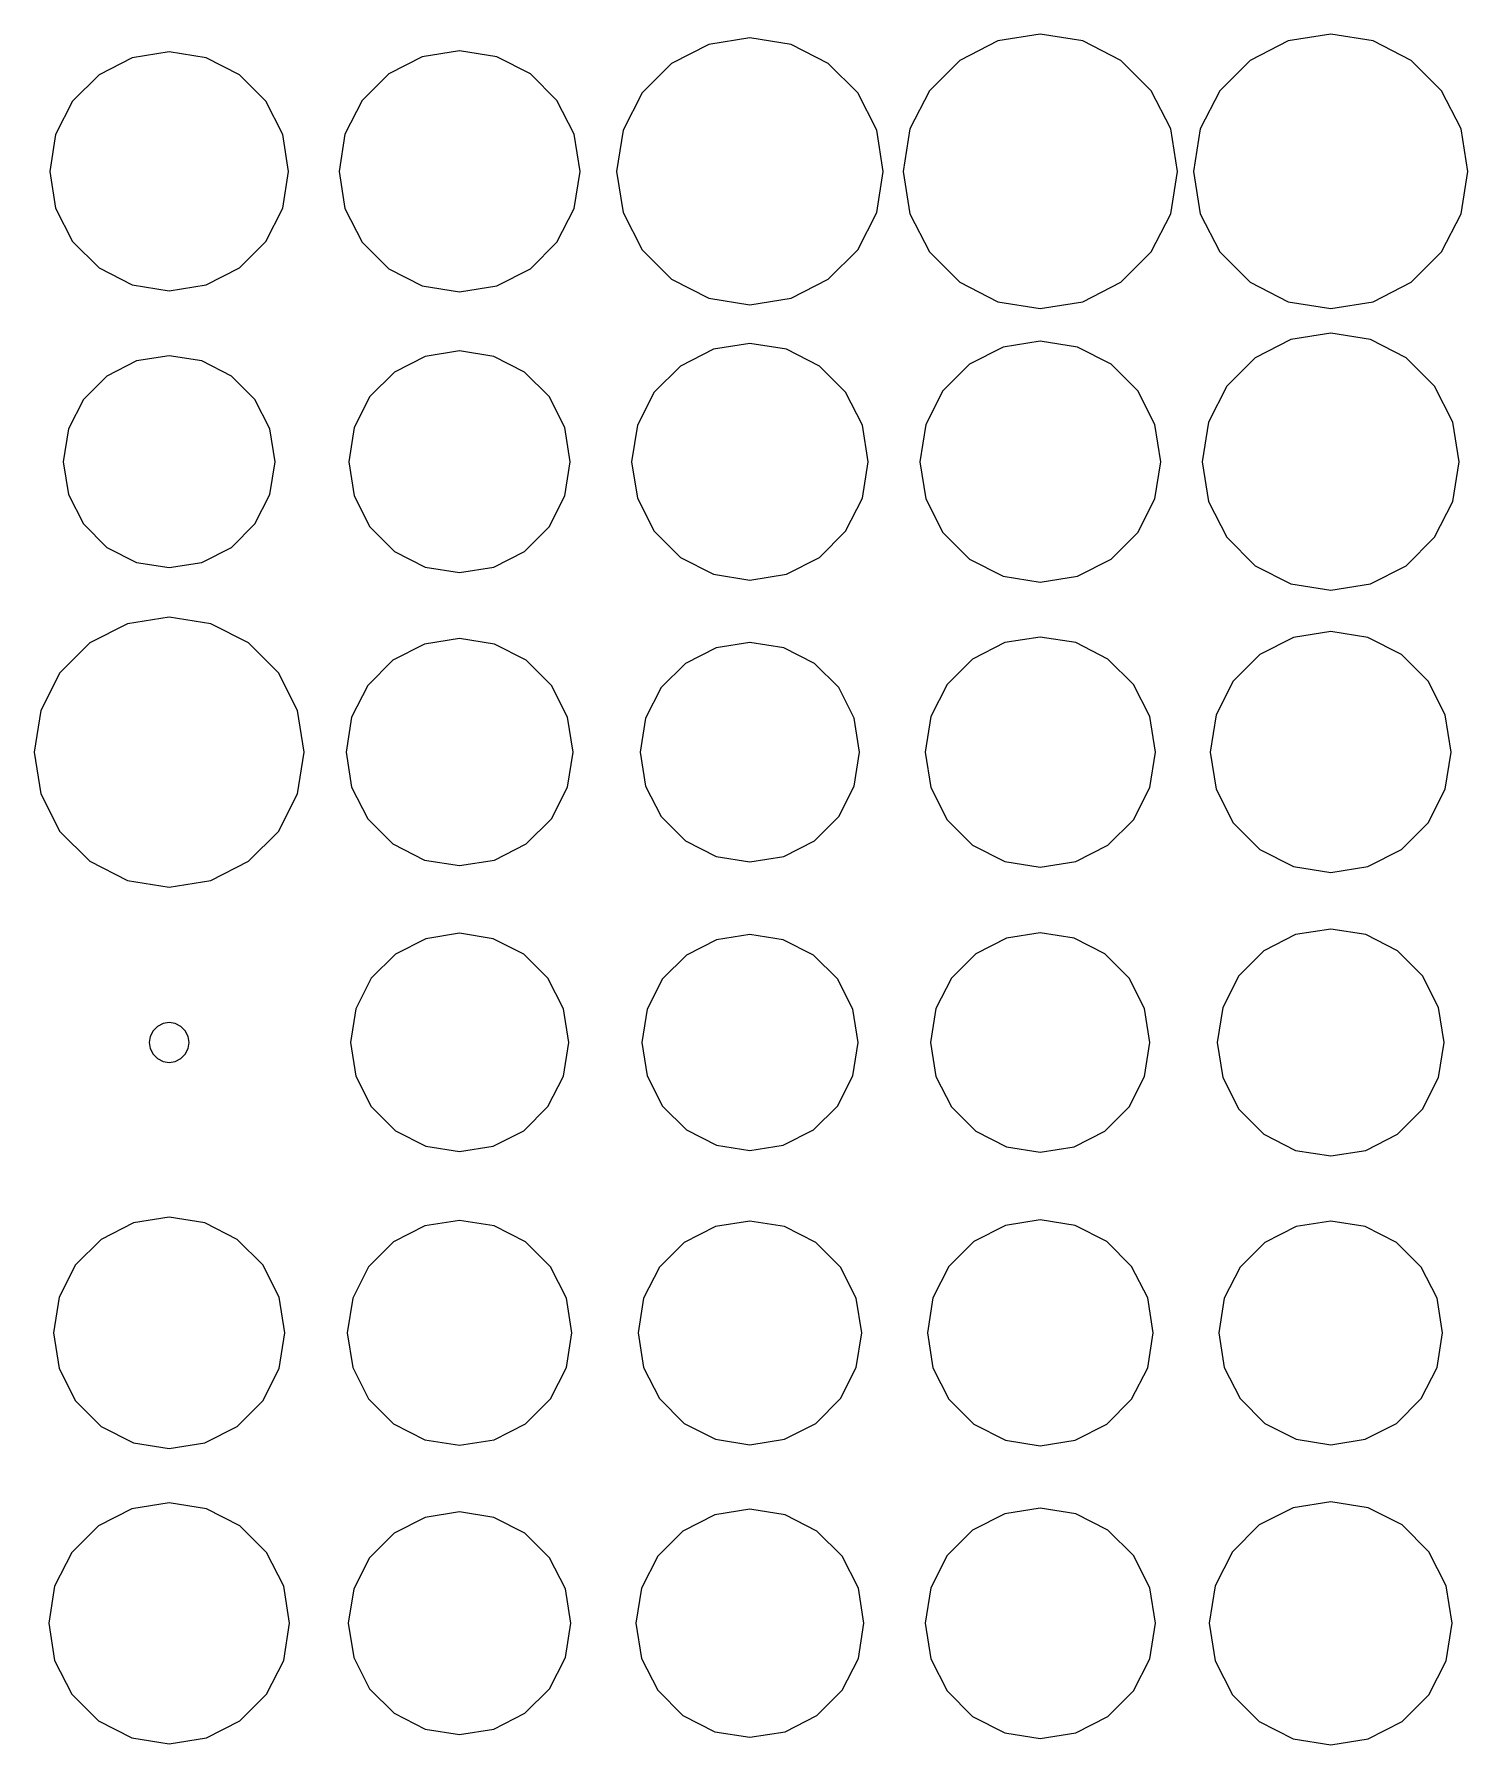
# Model space of a CAD drawing. Header units: metres. Extents: x -319 to 328, y -240 to 246.
# Drawn here: x 76.6 to 165.5, y 13.5 to 119.5 of the extents above; entities that cross this region are included whole.
import ezdxf

# ---------------------------------------------------------------- set-up
doc = ezdxf.new("R2010")
doc.units = ezdxf.units.M

msp = doc.modelspace()

# ---------------------------------------------------------------- linework, layer by layer
for p, q in [((118.445465, 118.86206, -415.6922), (116.14099, 117.68787, -415.6922)), ((121, 119.26666, -415.6922), (118.445465, 118.86206, -415.6922)), ((123.554535, 118.86206, -415.6922), (121, 119.26666, -415.6922)), ((125.85904, 117.68787, -415.6922), (123.554535, 118.86206, -415.6922)), ((136.37335, 119.083984, -415.6922), (134.00381, 117.87665, -415.6922)), ((139, 119.5, -415.6922), (136.37335, 119.083984, -415.6922)), ((141.62665, 119.083984, -415.6922), (139, 119.5, -415.6922)), ((143.99619, 117.87665, -415.6922), (141.62665, 119.083984, -415.6922)), ((154.37335, 119.083984, -415.6922), (152.00381, 117.87665, -415.6922)), ((157, 119.5, -415.6922), (154.37335, 119.083984, -415.6922)), ((159.62665, 119.083984, -415.6922), (157, 119.5, -415.6922)), ((161.99619, 117.87665, -415.6922), (159.62665, 119.083984, -415.6922)), ((82.71329, 118.03781, -415.6922), (80.65039, 116.986725, -415.6922)), ((85, 118.399994, -415.6922), (82.71329, 118.03781, -415.6922)), ((87.28671, 118.03781, -415.6922), (85, 118.399994, -415.6922)), ((89.34961, 116.986725, -415.6922), (87.28671, 118.03781, -415.6922)), ((100.69269, 118.10123, -415.6922), (98.611206, 117.04065, -415.6922)), ((103, 118.466675, -415.6922), (100.69269, 118.10123, -415.6922)), ((105.30731, 118.10123, -415.6922), (103, 118.466675, -415.6922)), ((107.388794, 117.04065, -415.6922), (105.30731, 118.10123, -415.6922)), ((134.00381, 117.87665, -415.6922), (132.12335, 115.996185, -415.6922)), ((145.87665, 115.996185, -415.6922), (143.99619, 117.87665, -415.6922)), ((152.00381, 117.87665, -415.6922), (150.12335, 115.996185, -415.6922)), ((163.87665, 115.996185, -415.6922), (161.99619, 117.87665, -415.6922)), ((80.65039, 116.986725, -415.6922), (79.013275, 115.34961, -415.6922)), ((90.986725, 115.34961, -415.6922), (89.34961, 116.986725, -415.6922)), ((98.611206, 117.04065, -415.6922), (96.95935, 115.388794, -415.6922)), ((109.04065, 115.388794, -415.6922), (107.388794, 117.04065, -415.6922)), ((116.14099, 117.68787, -415.6922), (114.31213, 115.85901, -415.6922)), ((127.68787, 115.85904, -415.6922), (125.85904, 117.68787, -415.6922)), ((114.31213, 115.85901, -415.6922), (113.13794, 113.554535, -415.6922)), ((128.86206, 113.554535, -415.6922), (127.68787, 115.85904, -415.6922)), ((132.12335, 115.996185, -415.6922), (130.91602, 113.62665, -415.6922)), ((147.08398, 113.62665, -415.6922), (145.87665, 115.996185, -415.6922)), ((150.12335, 115.996185, -415.6922), (148.91602, 113.62665, -415.6922)), ((165.08398, 113.62665, -415.6922), (163.87665, 115.996185, -415.6922)), ((79.013275, 115.34961, -415.6922), (77.96219, 113.28671, -415.6922)), ((92.03781, 113.28671, -415.6922), (90.986725, 115.34961, -415.6922)), ((96.95935, 115.388794, -415.6922), (95.89877, 113.30731, -415.6922)), ((110.10123, 113.30731, -415.6922), (109.04065, 115.388794, -415.6922)), ((113.13794, 113.554535, -415.6922), (112.73334, 111, -415.6922)), ((129.26666, 111, -415.6922), (128.86206, 113.554535, -415.6922)), ((130.91602, 113.62665, -415.6922), (130.5, 111, -415.6922)), ((147.5, 111, -415.6922), (147.08398, 113.62665, -415.6922)), ((148.91602, 113.62665, -415.6922), (148.5, 111, -415.6922)), ((165.5, 111, -415.6922), (165.08398, 113.62665, -415.6922)), ((77.96219, 113.28671, -415.6922), (77.600006, 111, -415.6922)), ((92.399994, 111, -415.6922), (92.03781, 113.28671, -415.6922)), ((95.89877, 113.30731, -415.6922), (95.533325, 111, -415.6922)), ((110.466675, 111, -415.6922), (110.10123, 113.30731, -415.6922)), ((77.600006, 111, -415.6922), (77.96219, 108.71329, -415.6922)), ((92.03781, 108.71329, -415.6922), (92.399994, 111, -415.6922)), ((95.533325, 111, -415.6922), (95.89877, 108.69269, -415.6922)), ((110.10123, 108.69269, -415.6922), (110.466675, 111, -415.6922)), ((112.73334, 111, -415.6922), (113.13794, 108.445465, -415.6922)), ((128.86206, 108.445465, -415.6922), (129.26666, 111, -415.6922)), ((130.5, 111, -415.6922), (130.91602, 108.37335, -415.6922)), ((147.08398, 108.37335, -415.6922), (147.5, 111, -415.6922)), ((148.5, 111, -415.6922), (148.91602, 108.37335, -415.6922)), ((165.08398, 108.37335, -415.6922), (165.5, 111, -415.6922)), ((77.96219, 108.71329, -415.6922), (79.013275, 106.65039, -415.6922)), ((90.986725, 106.65039, -415.6922), (92.03781, 108.71329, -415.6922)), ((95.89877, 108.69269, -415.6922), (96.95935, 106.611206, -415.6922)), ((109.04065, 106.611206, -415.6922), (110.10123, 108.69269, -415.6922)), ((113.13794, 108.445465, -415.6922), (114.31213, 106.14099, -415.6922)), ((127.68787, 106.14096, -415.6922), (128.86206, 108.445465, -415.6922)), ((130.91602, 108.37335, -415.6922), (132.12335, 106.003815, -415.6922)), ((145.87665, 106.003815, -415.6922), (147.08398, 108.37335, -415.6922)), ((148.91602, 108.37335, -415.6922), (150.12335, 106.003815, -415.6922)), ((163.87665, 106.003815, -415.6922), (165.08398, 108.37335, -415.6922)), ((79.013275, 106.65039, -415.6922), (80.65039, 105.013275, -415.6922)), ((89.34961, 105.013275, -415.6922), (90.986725, 106.65039, -415.6922)), ((96.95935, 106.611206, -415.6922), (98.611206, 104.95935, -415.6922)), ((107.388794, 104.95935, -415.6922), (109.04065, 106.611206, -415.6922)), ((114.31213, 106.14099, -415.6922), (116.14096, 104.31213, -415.6922)), ((125.85901, 104.31213, -415.6922), (127.68787, 106.14096, -415.6922)), ((80.65039, 105.013275, -415.6922), (82.71329, 103.96219, -415.6922)), ((87.28671, 103.96219, -415.6922), (89.34961, 105.013275, -415.6922)), ((132.12335, 106.003815, -415.6922), (134.00381, 104.12335, -415.6922)), ((143.99619, 104.12335, -415.6922), (145.87665, 106.003815, -415.6922)), ((150.12335, 106.003815, -415.6922), (152.00381, 104.12335, -415.6922)), ((161.99619, 104.12335, -415.6922), (163.87665, 106.003815, -415.6922)), ((82.71329, 103.96219, -415.6922), (85, 103.600006, -415.6922)), ((85, 103.600006, -415.6922), (87.28671, 103.96219, -415.6922)), ((98.611206, 104.95935, -415.6922), (100.69266, 103.89877, -415.6922)), ((105.30734, 103.89877, -415.6922), (107.388794, 104.95935, -415.6922)), ((116.14096, 104.31213, -415.6922), (118.445465, 103.13794, -415.6922)), ((123.554535, 103.13794, -415.6922), (125.85901, 104.31213, -415.6922)), ((134.00381, 104.12335, -415.6922), (136.37335, 102.916016, -415.6922)), ((141.62665, 102.916016, -415.6922), (143.99619, 104.12335, -415.6922)), ((152.00381, 104.12335, -415.6922), (154.37335, 102.916016, -415.6922)), ((159.62665, 102.916016, -415.6922), (161.99619, 104.12335, -415.6922)), ((100.69266, 103.89877, -415.6922), (103, 103.533325, -415.6922)), ((103, 103.533325, -415.6922), (105.30734, 103.89877, -415.6922)), ((118.445465, 103.13794, -415.6922), (121, 102.73334, -415.6922)), ((121, 102.73334, -415.6922), (123.554535, 103.13794, -415.6922)), ((136.37335, 102.916016, -415.6922), (139, 102.5, -415.6922)), ((139, 102.5, -415.6922), (141.62665, 102.916016, -415.6922)), ((154.37335, 102.916016, -415.6922), (157, 102.5, -415.6922)), ((157, 102.5, -415.6922), (159.62665, 102.916016, -415.6922)), ((157, 100.966675, -415.6922), (154.53818, 100.57675, -415.6922)), ((159.46182, 100.57675, -415.6922), (157, 100.966675, -415.6922)), ((103, 99.86667, -415.6922), (100.87808, 99.53058, -415.6922)), ((105.12192, 99.53058, -415.6922), (103, 99.86667, -415.6922)), ((118.73389, 99.97443, -415.6922), (116.689575, 98.9328, -415.6922)), ((121, 100.33334, -415.6922), (118.73389, 99.97443, -415.6922)), ((123.26611, 99.97443, -415.6922), (121, 100.33334, -415.6922)), ((125.310425, 98.9328, -415.6922), (123.26611, 99.97443, -415.6922)), ((136.69269, 100.10123, -415.6922), (134.6112, 99.04065, -415.6922)), ((139, 100.466675, -415.6922), (136.69269, 100.10123, -415.6922)), ((141.30731, 100.10123, -415.6922), (139, 100.466675, -415.6922)), ((143.3888, 99.04065, -415.6922), (141.30731, 100.10123, -415.6922)), ((154.53818, 100.57675, -415.6922), (152.31732, 99.44516, -415.6922)), ((161.68268, 99.44516, -415.6922), (159.46182, 100.57675, -415.6922)), ((82.970795, 99.24527, -415.6922), (81.1402, 98.31253, -415.6922)), ((85, 99.56668, -415.6922), (82.970795, 99.24527, -415.6922)), ((87.029205, 99.24527, -415.6922), (85, 99.56668, -415.6922)), ((88.8598, 98.31253, -415.6922), (87.029205, 99.24527, -415.6922)), ((100.87808, 99.53058, -415.6922), (98.96387, 98.55524, -415.6922)), ((107.03613, 98.55524, -415.6922), (105.12192, 99.53058, -415.6922)), ((116.689575, 98.9328, -415.6922), (115.0672, 97.310425, -415.6922)), ((126.9328, 97.310425, -415.6922), (125.310425, 98.9328, -415.6922)), ((134.6112, 99.04065, -415.6922), (132.95935, 97.388794, -415.6922)), ((145.04065, 97.388794, -415.6922), (143.3888, 99.04065, -415.6922)), ((152.31732, 99.44516, -415.6922), (150.55484, 97.68268, -415.6922)), ((163.44516, 97.68268, -415.6922), (161.68268, 99.44516, -415.6922)), ((81.1402, 98.31253, -415.6922), (79.68747, 96.8598, -415.6922)), ((90.31253, 96.8598, -415.6922), (88.8598, 98.31253, -415.6922)), ((98.96387, 98.55524, -415.6922), (97.44476, 97.03613, -415.6922)), ((108.55524, 97.03613, -415.6922), (107.03613, 98.55524, -415.6922)), ((150.55484, 97.68268, -415.6922), (149.42325, 95.46182, -415.6922)), ((164.57675, 95.46182, -415.6922), (163.44516, 97.68268, -415.6922)), ((79.68747, 96.8598, -415.6922), (78.75473, 95.029205, -415.6922)), ((91.24527, 95.029205, -415.6922), (90.31253, 96.8598, -415.6922)), ((97.44476, 97.03613, -415.6922), (96.46942, 95.12192, -415.6922)), ((109.53058, 95.12192, -415.6922), (108.55524, 97.03613, -415.6922)), ((115.0672, 97.310425, -415.6922), (114.02557, 95.26611, -415.6922)), ((127.97443, 95.26611, -415.6922), (126.9328, 97.310425, -415.6922)), ((132.95935, 97.388794, -415.6922), (131.89877, 95.30731, -415.6922)), ((146.10123, 95.30731, -415.6922), (145.04065, 97.388794, -415.6922)), ((149.42325, 95.46182, -415.6922), (149.03333, 93, -415.6922)), ((164.96667, 93, -415.6922), (164.57675, 95.46182, -415.6922)), ((78.75473, 95.029205, -415.6922), (78.43332, 93, -415.6922)), ((91.56668, 93, -415.6922), (91.24527, 95.029205, -415.6922)), ((96.46942, 95.12192, -415.6922), (96.13333, 93, -415.6922)), ((109.86667, 93, -415.6922), (109.53058, 95.12192, -415.6922)), ((114.02557, 95.26611, -415.6922), (113.66666, 93, -415.6922)), ((128.33334, 93, -415.6922), (127.97443, 95.26611, -415.6922)), ((131.89877, 95.30731, -415.6922), (131.53333, 93, -415.6922)), ((146.46667, 93, -415.6922), (146.10123, 95.30731, -415.6922)), ((78.43332, 93, -415.6922), (78.75473, 90.970795, -415.6922)), ((91.24527, 90.970795, -415.6922), (91.56668, 93, -415.6922)), ((96.13333, 93, -415.6922), (96.46942, 90.87808, -415.6922)), ((109.53058, 90.87808, -415.6922), (109.86667, 93, -415.6922)), ((113.66666, 93, -415.6922), (114.02557, 90.73389, -415.6922)), ((127.97443, 90.73389, -415.6922), (128.33334, 93, -415.6922)), ((131.53333, 93, -415.6922), (131.89877, 90.69269, -415.6922)), ((146.10123, 90.69269, -415.6922), (146.46667, 93, -415.6922)), ((149.03333, 93, -415.6922), (149.42325, 90.53818, -415.6922)), ((164.57675, 90.53818, -415.6922), (164.96667, 93, -415.6922)), ((78.75473, 90.970795, -415.6922), (79.68747, 89.1402, -415.6922)), ((90.31253, 89.1402, -415.6922), (91.24527, 90.970795, -415.6922)), ((96.46942, 90.87808, -415.6922), (97.44476, 88.96387, -415.6922)), ((108.55524, 88.96387, -415.6922), (109.53058, 90.87808, -415.6922)), ((114.02557, 90.73389, -415.6922), (115.0672, 88.689575, -415.6922)), ((126.9328, 88.689575, -415.6922), (127.97443, 90.73389, -415.6922)), ((131.89877, 90.69269, -415.6922), (132.95935, 88.611206, -415.6922)), ((145.04065, 88.611206, -415.6922), (146.10123, 90.69269, -415.6922)), ((149.42325, 90.53818, -415.6922), (150.55484, 88.31732, -415.6922)), ((163.44516, 88.31732, -415.6922), (164.57675, 90.53818, -415.6922)), ((79.68747, 89.1402, -415.6922), (81.1402, 87.68747, -415.6922)), ((88.8598, 87.68744, -415.6922), (90.31253, 89.1402, -415.6922)), ((97.44476, 88.96387, -415.6922), (98.96387, 87.44476, -415.6922)), ((107.03613, 87.44476, -415.6922), (108.55524, 88.96387, -415.6922)), ((115.0672, 88.689575, -415.6922), (116.689575, 87.0672, -415.6922)), ((125.310425, 87.0672, -415.6922), (126.9328, 88.689575, -415.6922)), ((132.95935, 88.611206, -415.6922), (134.6112, 86.95935, -415.6922)), ((143.3888, 86.95935, -415.6922), (145.04065, 88.611206, -415.6922)), ((150.55484, 88.31732, -415.6922), (152.31732, 86.55484, -415.6922)), ((161.68268, 86.55484, -415.6922), (163.44516, 88.31732, -415.6922)), ((81.1402, 87.68747, -415.6922), (82.970795, 86.75473, -415.6922)), ((87.029205, 86.75473, -415.6922), (88.8598, 87.68744, -415.6922)), ((98.96387, 87.44476, -415.6922), (100.87808, 86.46942, -415.6922)), ((105.12192, 86.46942, -415.6922), (107.03613, 87.44476, -415.6922)), ((116.689575, 87.0672, -415.6922), (118.73389, 86.02557, -415.6922)), ((123.26611, 86.02557, -415.6922), (125.310425, 87.0672, -415.6922)), ((134.6112, 86.95935, -415.6922), (136.69266, 85.89877, -415.6922)), ((141.30734, 85.89877, -415.6922), (143.3888, 86.95935, -415.6922)), ((82.970795, 86.75473, -415.6922), (85, 86.43332, -415.6922)), ((85, 86.43332, -415.6922), (87.029205, 86.75473, -415.6922)), ((100.87808, 86.46942, -415.6922), (103, 86.13333, -415.6922)), ((103, 86.13333, -415.6922), (105.12192, 86.46942, -415.6922)), ((118.73389, 86.02557, -415.6922), (121, 85.66666, -415.6922)), ((121, 85.66666, -415.6922), (123.26611, 86.02557, -415.6922)), ((136.69266, 85.89877, -415.6922), (139, 85.533325, -415.6922)), ((139, 85.533325, -415.6922), (141.30734, 85.89877, -415.6922)), ((152.31732, 86.55484, -415.6922), (154.53818, 85.42325, -415.6922)), ((159.46182, 85.42325, -415.6922), (161.68268, 86.55484, -415.6922)), ((154.53818, 85.42325, -415.6922), (157, 85.033325, -415.6922)), ((157, 85.033325, -415.6922), (159.46182, 85.42325, -415.6922)), ((82.41455, 82.957184, -415.6922), (80.082184, 81.76877, -415.6922)), ((85, 83.36667, -415.6922), (82.41455, 82.957184, -415.6922)), ((87.58545, 82.957184, -415.6922), (85, 83.36667, -415.6922)), ((89.917816, 81.76877, -415.6922), (87.58545, 82.957184, -415.6922)), ((80.082184, 81.76877, -415.6922), (78.23123, 79.917816, -415.6922)), ((91.76877, 79.917816, -415.6922), (89.917816, 81.76877, -415.6922)), ((100.82657, 81.68909, -415.6922), (98.865906, 80.690094, -415.6922)), ((103, 82.033325, -415.6922), (100.82657, 81.68909, -415.6922)), ((105.17343, 81.68909, -415.6922), (103, 82.033325, -415.6922)), ((107.134094, 80.690094, -415.6922), (105.17343, 81.68909, -415.6922)), ((121, 81.79999, -415.6922), (118.89868, 81.46719, -415.6922)), ((123.10132, 81.46719, -415.6922), (121, 81.79999, -415.6922)), ((136.79568, 81.78421, -415.6922), (134.80713, 80.770996, -415.6922)), ((139, 82.13333, -415.6922), (136.79568, 81.78421, -415.6922)), ((141.20432, 81.78421, -415.6922), (139, 82.13333, -415.6922)), ((143.19287, 80.770996, -415.6922), (141.20432, 81.78421, -415.6922)), ((154.69269, 82.10123, -415.6922), (152.6112, 81.04065, -415.6922)), ((157, 82.466675, -415.6922), (154.69269, 82.10123, -415.6922)), ((159.30731, 82.10123, -415.6922), (157, 82.466675, -415.6922)), ((161.3888, 81.04065, -415.6922), (159.30731, 82.10123, -415.6922)), ((98.865906, 80.690094, -415.6922), (97.309906, 79.134094, -415.6922)), ((108.690094, 79.134094, -415.6922), (107.134094, 80.690094, -415.6922)), ((118.89868, 81.46719, -415.6922), (117.00305, 80.50131, -415.6922)), ((124.99695, 80.50131, -415.6922), (123.10132, 81.46719, -415.6922)), ((134.80713, 80.770996, -415.6922), (133.229, 79.19287, -415.6922)), ((144.771, 79.19287, -415.6922), (143.19287, 80.770996, -415.6922)), ((152.6112, 81.04065, -415.6922), (150.95935, 79.388794, -415.6922)), ((163.04065, 79.388794, -415.6922), (161.3888, 81.04065, -415.6922)), ((78.23123, 79.917816, -415.6922), (77.042816, 77.58545, -415.6922)), ((92.957184, 77.58545, -415.6922), (91.76877, 79.917816, -415.6922)), ((117.00305, 80.50131, -415.6922), (115.49869, 78.99695, -415.6922)), ((126.50131, 78.99695, -415.6922), (124.99695, 80.50131, -415.6922)), ((97.309906, 79.134094, -415.6922), (96.31091, 77.17343, -415.6922)), ((109.68909, 77.17343, -415.6922), (108.690094, 79.134094, -415.6922)), ((115.49869, 78.99695, -415.6922), (114.53281, 77.10132, -415.6922)), ((127.46719, 77.10132, -415.6922), (126.50131, 78.99695, -415.6922)), ((133.229, 79.19287, -415.6922), (132.21579, 77.204315, -415.6922)), ((145.78421, 77.204315, -415.6922), (144.771, 79.19287, -415.6922)), ((150.95935, 79.388794, -415.6922), (149.89877, 77.30731, -415.6922)), ((164.10123, 77.30731, -415.6922), (163.04065, 79.388794, -415.6922)), ((77.042816, 77.58545, -415.6922), (76.63333, 75, -415.6922)), ((93.36667, 75, -415.6922), (92.957184, 77.58545, -415.6922)), ((96.31091, 77.17343, -415.6922), (95.966675, 75, -415.6922)), ((110.033325, 75, -415.6922), (109.68909, 77.17343, -415.6922)), ((114.53281, 77.10132, -415.6922), (114.20001, 75, -415.6922)), ((127.79999, 75, -415.6922), (127.46719, 77.10132, -415.6922)), ((132.21579, 77.204315, -415.6922), (131.86667, 75, -415.6922)), ((146.13333, 75, -415.6922), (145.78421, 77.204315, -415.6922)), ((149.89877, 77.30731, -415.6922), (149.53333, 75, -415.6922)), ((164.46667, 75, -415.6922), (164.10123, 77.30731, -415.6922)), ((76.63333, 75, -415.6922), (77.042816, 72.41455, -415.6922)), ((92.957184, 72.41455, -415.6922), (93.36667, 75, -415.6922)), ((95.966675, 75, -415.6922), (96.31091, 72.82657, -415.6922)), ((109.68909, 72.82657, -415.6922), (110.033325, 75, -415.6922)), ((114.20001, 75, -415.6922), (114.53281, 72.89868, -415.6922)), ((127.46719, 72.89868, -415.6922), (127.79999, 75, -415.6922)), ((131.86667, 75, -415.6922), (132.21579, 72.795685, -415.6922)), ((145.78421, 72.795685, -415.6922), (146.13333, 75, -415.6922)), ((149.53333, 75, -415.6922), (149.89877, 72.69269, -415.6922)), ((164.10123, 72.69269, -415.6922), (164.46667, 75, -415.6922)), ((77.042816, 72.41455, -415.6922), (78.23123, 70.082184, -415.6922)), ((91.76877, 70.082184, -415.6922), (92.957184, 72.41455, -415.6922)), ((96.31091, 72.82657, -415.6922), (97.309906, 70.865906, -415.6922)), ((108.690094, 70.865906, -415.6922), (109.68909, 72.82657, -415.6922)), ((114.53281, 72.89868, -415.6922), (115.49869, 71.00305, -415.6922)), ((126.50131, 71.00305, -415.6922), (127.46719, 72.89868, -415.6922)), ((132.21579, 72.795685, -415.6922), (133.229, 70.80713, -415.6922)), ((144.771, 70.80713, -415.6922), (145.78421, 72.795685, -415.6922)), ((149.89877, 72.69269, -415.6922), (150.95935, 70.611206, -415.6922)), ((163.04065, 70.611206, -415.6922), (164.10123, 72.69269, -415.6922)), ((78.23123, 70.082184, -415.6922), (80.082184, 68.23123, -415.6922)), ((89.917816, 68.23123, -415.6922), (91.76877, 70.082184, -415.6922)), ((97.309906, 70.865906, -415.6922), (98.865906, 69.309906, -415.6922)), ((107.134094, 69.309906, -415.6922), (108.690094, 70.865906, -415.6922)), ((115.49869, 71.00305, -415.6922), (117.00305, 69.49869, -415.6922)), ((124.99695, 69.49869, -415.6922), (126.50131, 71.00305, -415.6922)), ((133.229, 70.80713, -415.6922), (134.80713, 69.229004, -415.6922)), ((143.19287, 69.229004, -415.6922), (144.771, 70.80713, -415.6922)), ((150.95935, 70.611206, -415.6922), (152.6112, 68.95935, -415.6922)), ((161.3888, 68.95935, -415.6922), (163.04065, 70.611206, -415.6922)), ((98.865906, 69.309906, -415.6922), (100.82657, 68.31091, -415.6922)), ((105.17343, 68.31091, -415.6922), (107.134094, 69.309906, -415.6922)), ((117.00305, 69.49869, -415.6922), (118.89868, 68.53281, -415.6922)), ((123.10132, 68.53281, -415.6922), (124.99695, 69.49869, -415.6922)), ((134.80713, 69.229004, -415.6922), (136.79568, 68.21579, -415.6922)), ((141.20432, 68.21579, -415.6922), (143.19287, 69.229004, -415.6922)), ((152.6112, 68.95935, -415.6922), (154.69266, 67.89877, -415.6922)), ((159.30734, 67.89877, -415.6922), (161.3888, 68.95935, -415.6922)), ((80.082184, 68.23123, -415.6922), (82.41455, 67.042816, -415.6922)), ((87.58545, 67.042816, -415.6922), (89.917816, 68.23123, -415.6922)), ((100.82657, 68.31091, -415.6922), (103, 67.966675, -415.6922)), ((103, 67.966675, -415.6922), (105.17343, 68.31091, -415.6922)), ((118.89868, 68.53281, -415.6922), (121, 68.20001, -415.6922)), ((121, 68.20001, -415.6922), (123.10132, 68.53281, -415.6922)), ((136.79568, 68.21579, -415.6922), (139, 67.86667, -415.6922)), ((139, 67.86667, -415.6922), (141.20432, 68.21579, -415.6922)), ((154.69266, 67.89877, -415.6922), (157, 67.533325, -415.6922)), ((157, 67.533325, -415.6922), (159.30734, 67.89877, -415.6922)), ((82.41455, 67.042816, -415.6922), (85, 66.63333, -415.6922)), ((85, 66.63333, -415.6922), (87.58545, 67.042816, -415.6922)), ((103, 63.766663, -415.6922), (100.909, 63.435486, -415.6922)), ((105.091, 63.435486, -415.6922), (103, 63.766663, -415.6922)), ((121, 63.700012, -415.6922), (118.929596, 63.37207, -415.6922)), ((123.070404, 63.37207, -415.6922), (121, 63.700012, -415.6922)), ((139, 63.799988, -415.6922), (136.89868, 63.467194, -415.6922)), ((141.10132, 63.467194, -415.6922), (139, 63.799988, -415.6922)), ((154.82657, 63.689087, -415.6922), (152.8659, 62.690094, -415.6922)), ((157, 64.033325, -415.6922), (154.82657, 63.689087, -415.6922)), ((159.17343, 63.689087, -415.6922), (157, 64.033325, -415.6922)), ((161.1341, 62.690094, -415.6922), (159.17343, 63.689087, -415.6922)), ((100.909, 63.435486, -415.6922), (99.022644, 62.474335, -415.6922)), ((106.977356, 62.474335, -415.6922), (105.091, 63.435486, -415.6922)), ((118.929596, 63.37207, -415.6922), (117.06183, 62.42041, -415.6922)), ((124.93817, 62.42041, -415.6922), (123.070404, 63.37207, -415.6922)), ((136.89868, 63.467194, -415.6922), (135.00305, 62.501312, -415.6922)), ((142.99695, 62.501312, -415.6922), (141.10132, 63.467194, -415.6922)), ((152.8659, 62.690094, -415.6922), (151.3099, 61.134094, -415.6922)), ((162.6901, 61.134094, -415.6922), (161.1341, 62.690094, -415.6922)), ((99.022644, 62.474335, -415.6922), (97.525665, 60.977356, -415.6922)), ((108.474335, 60.977356, -415.6922), (106.977356, 62.474335, -415.6922)), ((117.06183, 62.42041, -415.6922), (115.57959, 60.93817, -415.6922)), ((126.42041, 60.93817, -415.6922), (124.93817, 62.42041, -415.6922)), ((135.00305, 62.501312, -415.6922), (133.49869, 60.99695, -415.6922)), ((144.50131, 60.99695, -415.6922), (142.99695, 62.501312, -415.6922)), ((97.525665, 60.977356, -415.6922), (96.564514, 59.091003, -415.6922)), ((109.435486, 59.091003, -415.6922), (108.474335, 60.977356, -415.6922)), ((115.57959, 60.93817, -415.6922), (114.62793, 59.070404, -415.6922)), ((127.37207, 59.070404, -415.6922), (126.42041, 60.93817, -415.6922)), ((133.49869, 60.99695, -415.6922), (132.5328, 59.10132, -415.6922)), ((145.4672, 59.10132, -415.6922), (144.50131, 60.99695, -415.6922)), ((151.3099, 61.134094, -415.6922), (150.31091, 59.17343, -415.6922)), ((163.68909, 59.17343, -415.6922), (162.6901, 61.134094, -415.6922)), ((96.564514, 59.091003, -415.6922), (96.23334, 57, -415.6922)), ((109.76666, 57, -415.6922), (109.435486, 59.091003, -415.6922)), ((114.62793, 59.070404, -415.6922), (114.29999, 57, -415.6922)), ((127.70001, 57, -415.6922), (127.37207, 59.070404, -415.6922)), ((132.5328, 59.10132, -415.6922), (132.20001, 57, -415.6922)), ((145.79999, 57, -415.6922), (145.4672, 59.10132, -415.6922)), ((150.31091, 59.17343, -415.6922), (149.96667, 57, -415.6922)), ((164.03333, 57, -415.6922), (163.68909, 59.17343, -415.6922)), ((83.82703, 57.381134, -415.6922), (83.76666, 57, -415.6922)), ((84.0022, 57.724945, -415.6922), (83.82703, 57.381134, -415.6922)), ((84.275055, 57.997803, -415.6922), (84.0022, 57.724945, -415.6922)), ((84.618866, 58.172974, -415.6922), (84.275055, 57.997803, -415.6922)), ((85, 58.233337, -415.6922), (84.618866, 58.172974, -415.6922)), ((85.381134, 58.172974, -415.6922), (85, 58.233337, -415.6922)), ((85.724945, 57.997803, -415.6922), (85.381134, 58.172974, -415.6922)), ((85.9978, 57.724945, -415.6922), (85.724945, 57.997803, -415.6922)), ((86.17297, 57.381134, -415.6922), (85.9978, 57.724945, -415.6922)), ((86.23334, 57, -415.6922), (86.17297, 57.381134, -415.6922)), ((83.76666, 57, -415.6922), (83.82703, 56.618866, -415.6922)), ((83.82703, 56.618866, -415.6922), (84.0022, 56.275055, -415.6922)), ((84.0022, 56.275055, -415.6922), (84.275055, 56.002228, -415.6922)), ((85.724945, 56.002197, -415.6922), (85.99777, 56.275055, -415.6922)), ((85.99777, 56.275055, -415.6922), (86.17297, 56.618866, -415.6922)), ((86.17297, 56.618866, -415.6922), (86.23334, 57, -415.6922)), ((96.23334, 57, -415.6922), (96.564514, 54.908997, -415.6922)), ((109.435486, 54.908997, -415.6922), (109.76666, 57, -415.6922)), ((114.29999, 57, -415.6922), (114.62793, 54.929596, -415.6922)), ((127.37207, 54.929596, -415.6922), (127.70001, 57, -415.6922)), ((132.20001, 57, -415.6922), (132.5328, 54.89868, -415.6922)), ((145.4672, 54.89868, -415.6922), (145.79999, 57, -415.6922)), ((149.96667, 57, -415.6922), (150.31091, 54.82657, -415.6922)), ((163.68909, 54.82657, -415.6922), (164.03333, 57, -415.6922)), ((84.275055, 56.002228, -415.6922), (84.618866, 55.827026, -415.6922)), ((84.618866, 55.827026, -415.6922), (85, 55.766663, -415.6922)), ((85, 55.766663, -415.6922), (85.381134, 55.827026, -415.6922)), ((85.381134, 55.827026, -415.6922), (85.724945, 56.002197, -415.6922)), ((96.564514, 54.908997, -415.6922), (97.525665, 53.022644, -415.6922)), ((108.474335, 53.022644, -415.6922), (109.435486, 54.908997, -415.6922)), ((114.62793, 54.929596, -415.6922), (115.57959, 53.06183, -415.6922)), ((126.42041, 53.06183, -415.6922), (127.37207, 54.929596, -415.6922)), ((132.5328, 54.89868, -415.6922), (133.49869, 53.00305, -415.6922)), ((144.50131, 53.00305, -415.6922), (145.4672, 54.89868, -415.6922)), ((150.31091, 54.82657, -415.6922), (151.3099, 52.865906, -415.6922)), ((162.6901, 52.865906, -415.6922), (163.68909, 54.82657, -415.6922)), ((97.525665, 53.022644, -415.6922), (99.022644, 51.525665, -415.6922)), ((106.977356, 51.525665, -415.6922), (108.474335, 53.022644, -415.6922)), ((115.57959, 53.06183, -415.6922), (117.06183, 51.57959, -415.6922)), ((124.93817, 51.57959, -415.6922), (126.42041, 53.06183, -415.6922)), ((133.49869, 53.00305, -415.6922), (135.00305, 51.498688, -415.6922)), ((142.99695, 51.498688, -415.6922), (144.50131, 53.00305, -415.6922)), ((151.3099, 52.865906, -415.6922), (152.8659, 51.309906, -415.6922)), ((161.1341, 51.309906, -415.6922), (162.6901, 52.865906, -415.6922)), ((99.022644, 51.525665, -415.6922), (100.909, 50.564514, -415.6922)), ((105.091, 50.564514, -415.6922), (106.977356, 51.525665, -415.6922)), ((117.06183, 51.57959, -415.6922), (118.929596, 50.62793, -415.6922)), ((123.070404, 50.62793, -415.6922), (124.93817, 51.57959, -415.6922)), ((135.00305, 51.498688, -415.6922), (136.89868, 50.532806, -415.6922)), ((141.10132, 50.532806, -415.6922), (142.99695, 51.498688, -415.6922)), ((152.8659, 51.309906, -415.6922), (154.82657, 50.310913, -415.6922)), ((159.17343, 50.310913, -415.6922), (161.1341, 51.309906, -415.6922)), ((100.909, 50.564514, -415.6922), (103, 50.233337, -415.6922)), ((103, 50.233337, -415.6922), (105.091, 50.564514, -415.6922)), ((118.929596, 50.62793, -415.6922), (121, 50.299988, -415.6922)), ((121, 50.299988, -415.6922), (123.070404, 50.62793, -415.6922)), ((136.89868, 50.532806, -415.6922), (139, 50.200012, -415.6922)), ((139, 50.200012, -415.6922), (141.10132, 50.532806, -415.6922)), ((154.82657, 50.310913, -415.6922), (157, 49.966675, -415.6922)), ((157, 49.966675, -415.6922), (159.17343, 50.310913, -415.6922)), ((82.78537, 45.815918, -415.6922), (80.78754, 44.797943, -415.6922)), ((85, 46.166656, -415.6922), (82.78537, 45.815918, -415.6922)), ((87.21463, 45.815918, -415.6922), (85, 46.166656, -415.6922)), ((89.21246, 44.797943, -415.6922), (87.21463, 45.815918, -415.6922)), ((100.84717, 45.6257, -415.6922), (98.90509, 44.63614, -415.6922)), ((103, 45.966675, -415.6922), (100.84717, 45.6257, -415.6922)), ((105.15283, 45.6257, -415.6922), (103, 45.966675, -415.6922)), ((107.09491, 44.63614, -415.6922), (105.15283, 45.6257, -415.6922)), ((121, 45.93332, -415.6922), (118.85748, 45.593994, -415.6922)), ((123.14252, 45.593994, -415.6922), (121, 45.93332, -415.6922)), ((136.83688, 45.65741, -415.6922), (134.8855, 44.663116, -415.6922)), ((139, 46, -415.6922), (136.83688, 45.65741, -415.6922)), ((141.16312, 45.65741, -415.6922), (139, 46, -415.6922)), ((143.1145, 44.663116, -415.6922), (141.16312, 45.65741, -415.6922)), ((157, 45.93332, -415.6922), (154.85748, 45.593994, -415.6922)), ((159.14252, 45.593994, -415.6922), (157, 45.93332, -415.6922)), ((80.78754, 44.797943, -415.6922), (79.20206, 43.212463, -415.6922)), ((90.79794, 43.212463, -415.6922), (89.21246, 44.797943, -415.6922)), ((98.90509, 44.63614, -415.6922), (97.36386, 43.09491, -415.6922)), ((108.63614, 43.09491, -415.6922), (107.09491, 44.63614, -415.6922)), ((116.92468, 44.60919, -415.6922), (115.39081, 43.075317, -415.6922)), ((118.85748, 45.593994, -415.6922), (116.92468, 44.60919, -415.6922)), ((125.07532, 44.60919, -415.6922), (123.14252, 45.593994, -415.6922)), ((126.60919, 43.075317, -415.6922), (125.07532, 44.60919, -415.6922)), ((134.8855, 44.663116, -415.6922), (133.33688, 43.114502, -415.6922)), ((144.66312, 43.114502, -415.6922), (143.1145, 44.663116, -415.6922)), ((152.92468, 44.60919, -415.6922), (151.39081, 43.075317, -415.6922)), ((154.85748, 45.593994, -415.6922), (152.92468, 44.60919, -415.6922)), ((161.07532, 44.60919, -415.6922), (159.14252, 45.593994, -415.6922)), ((162.60919, 43.075317, -415.6922), (161.07532, 44.60919, -415.6922)), ((79.20206, 43.212463, -415.6922), (78.18408, 41.21463, -415.6922)), ((91.81592, 41.21463, -415.6922), (90.79794, 43.212463, -415.6922)), ((97.36386, 43.09491, -415.6922), (96.3743, 41.152832, -415.6922)), ((109.6257, 41.152832, -415.6922), (108.63614, 43.09491, -415.6922)), ((115.39081, 43.075317, -415.6922), (114.406006, 41.142517, -415.6922)), ((127.593994, 41.142517, -415.6922), (126.60919, 43.075317, -415.6922)), ((133.33688, 43.114502, -415.6922), (132.34259, 41.163116, -415.6922)), ((145.65741, 41.163116, -415.6922), (144.66312, 43.114502, -415.6922)), ((151.39081, 43.075317, -415.6922), (150.406, 41.142517, -415.6922)), ((163.594, 41.142517, -415.6922), (162.60919, 43.075317, -415.6922)), ((78.18408, 41.21463, -415.6922), (77.83334, 39, -415.6922)), ((92.16666, 39, -415.6922), (91.81592, 41.21463, -415.6922)), ((96.3743, 41.152832, -415.6922), (96.033325, 39, -415.6922)), ((109.966675, 39, -415.6922), (109.6257, 41.152832, -415.6922)), ((114.406006, 41.142517, -415.6922), (114.06668, 39, -415.6922)), ((127.93332, 39, -415.6922), (127.593994, 41.142517, -415.6922)), ((132.34259, 41.163116, -415.6922), (132, 39, -415.6922)), ((146, 39, -415.6922), (145.65741, 41.163116, -415.6922)), ((150.406, 41.142517, -415.6922), (150.06668, 39, -415.6922)), ((163.93332, 39, -415.6922), (163.594, 41.142517, -415.6922)), ((77.83334, 39, -415.6922), (78.18408, 36.78537, -415.6922)), ((91.81592, 36.78537, -415.6922), (92.16666, 39, -415.6922)), ((96.033325, 39, -415.6922), (96.3743, 36.847168, -415.6922)), ((109.6257, 36.847168, -415.6922), (109.966675, 39, -415.6922)), ((114.06668, 39, -415.6922), (114.406006, 36.857483, -415.6922)), ((127.593994, 36.857483, -415.6922), (127.93332, 39, -415.6922)), ((132, 39, -415.6922), (132.34259, 36.836884, -415.6922)), ((145.65741, 36.836884, -415.6922), (146, 39, -415.6922)), ((150.06668, 39, -415.6922), (150.406, 36.857483, -415.6922)), ((163.594, 36.857483, -415.6922), (163.93332, 39, -415.6922)), ((78.18408, 36.78537, -415.6922), (79.20206, 34.787537, -415.6922)), ((90.79794, 34.787537, -415.6922), (91.81592, 36.78537, -415.6922)), ((96.3743, 36.847168, -415.6922), (97.36386, 34.90509, -415.6922)), ((108.63614, 34.90509, -415.6922), (109.6257, 36.847168, -415.6922)), ((114.406006, 36.857483, -415.6922), (115.39081, 34.924683, -415.6922)), ((126.60919, 34.924683, -415.6922), (127.593994, 36.857483, -415.6922)), ((132.34259, 36.836884, -415.6922), (133.33688, 34.885498, -415.6922)), ((144.66312, 34.885498, -415.6922), (145.65741, 36.836884, -415.6922)), ((150.406, 36.857483, -415.6922), (151.39081, 34.924683, -415.6922)), ((162.60919, 34.924683, -415.6922), (163.594, 36.857483, -415.6922)), ((79.20206, 34.787537, -415.6922), (80.78754, 33.202057, -415.6922)), ((89.21246, 33.202057, -415.6922), (90.79794, 34.787537, -415.6922)), ((97.36386, 34.90509, -415.6922), (98.90509, 33.36386, -415.6922)), ((107.09491, 33.36386, -415.6922), (108.63614, 34.90509, -415.6922)), ((115.39081, 34.924683, -415.6922), (116.92468, 33.39081, -415.6922)), ((125.07532, 33.39081, -415.6922), (126.60919, 34.924683, -415.6922)), ((133.33688, 34.885498, -415.6922), (134.8855, 33.336884, -415.6922)), ((143.1145, 33.336884, -415.6922), (144.66312, 34.885498, -415.6922)), ((151.39081, 34.924683, -415.6922), (152.92468, 33.39081, -415.6922)), ((161.07532, 33.39081, -415.6922), (162.60919, 34.924683, -415.6922)), ((80.78754, 33.202057, -415.6922), (82.78537, 32.184082, -415.6922)), ((87.21463, 32.184082, -415.6922), (89.21246, 33.202057, -415.6922)), ((98.90509, 33.36386, -415.6922), (100.84717, 32.3743, -415.6922)), ((105.15283, 32.3743, -415.6922), (107.09491, 33.36386, -415.6922)), ((116.92468, 33.39081, -415.6922), (118.85748, 32.406006, -415.6922)), ((123.14252, 32.406006, -415.6922), (125.07532, 33.39081, -415.6922)), ((134.8855, 33.336884, -415.6922), (136.83688, 32.34259, -415.6922)), ((141.16312, 32.34259, -415.6922), (143.1145, 33.336884, -415.6922)), ((152.92468, 33.39081, -415.6922), (154.85748, 32.406006, -415.6922)), ((159.14252, 32.406006, -415.6922), (161.07532, 33.39081, -415.6922)), ((82.78537, 32.184082, -415.6922), (85, 31.833344, -415.6922)), ((85, 31.833344, -415.6922), (87.21463, 32.184082, -415.6922)), ((100.84717, 32.3743, -415.6922), (103, 32.033325, -415.6922)), ((103, 32.033325, -415.6922), (105.15283, 32.3743, -415.6922)), ((118.85748, 32.406006, -415.6922), (121, 32.06668, -415.6922)), ((121, 32.06668, -415.6922), (123.14252, 32.406006, -415.6922)), ((136.83688, 32.34259, -415.6922), (139, 32, -415.6922)), ((139, 32, -415.6922), (141.16312, 32.34259, -415.6922)), ((154.85748, 32.406006, -415.6922), (157, 32.06668, -415.6922)), ((157, 32.06668, -415.6922), (159.14252, 32.406006, -415.6922)), ((82.69269, 28.101227, -415.6922), (80.611206, 27.04065, -415.6922)), ((85, 28.466675, -415.6922), (82.69269, 28.101227, -415.6922)), ((87.30731, 28.101227, -415.6922), (85, 28.466675, -415.6922)), ((89.388794, 27.04065, -415.6922), (87.30731, 28.101227, -415.6922)), ((103, 27.899994, -415.6922), (100.8678, 27.562286, -415.6922)), ((105.1322, 27.562286, -415.6922), (103, 27.899994, -415.6922)), ((118.816284, 27.720795, -415.6922), (116.84631, 26.717041, -415.6922)), ((121, 28.06668, -415.6922), (118.816284, 27.720795, -415.6922)), ((123.183716, 27.720795, -415.6922), (121, 28.06668, -415.6922)), ((125.15369, 26.717041, -415.6922), (123.183716, 27.720795, -415.6922)), ((136.79568, 27.78421, -415.6922), (134.80713, 26.770996, -415.6922)), ((139, 28.133331, -415.6922), (136.79568, 27.78421, -415.6922)), ((141.20432, 27.78421, -415.6922), (139, 28.133331, -415.6922)), ((143.19287, 26.770996, -415.6922), (141.20432, 27.78421, -415.6922)), ((154.67206, 28.164612, -415.6922), (152.57202, 27.094604, -415.6922)), ((157, 28.533325, -415.6922), (154.67206, 28.164612, -415.6922)), ((159.32794, 28.164612, -415.6922), (157, 28.533325, -415.6922)), ((161.42798, 27.094604, -415.6922), (159.32794, 28.164612, -415.6922)), ((80.611206, 27.04065, -415.6922), (78.95935, 25.388794, -415.6922)), ((91.04065, 25.388794, -415.6922), (89.388794, 27.04065, -415.6922)), ((98.944275, 26.582214, -415.6922), (97.417786, 25.055725, -415.6922)), ((100.8678, 27.562286, -415.6922), (98.944275, 26.582214, -415.6922)), ((107.055725, 26.582214, -415.6922), (105.1322, 27.562286, -415.6922)), ((108.582214, 25.055725, -415.6922), (107.055725, 26.582214, -415.6922)), ((116.84631, 26.717041, -415.6922), (115.28296, 25.153687, -415.6922)), ((126.71704, 25.153687, -415.6922), (125.15369, 26.717041, -415.6922)), ((134.80713, 26.770996, -415.6922), (133.229, 25.192871, -415.6922)), ((144.771, 25.192871, -415.6922), (143.19287, 26.770996, -415.6922)), ((152.57202, 27.094604, -415.6922), (150.9054, 25.427979, -415.6922)), ((163.0946, 25.427979, -415.6922), (161.42798, 27.094604, -415.6922)), ((78.95935, 25.388794, -415.6922), (77.89877, 23.307312, -415.6922)), ((92.10123, 23.307312, -415.6922), (91.04065, 25.388794, -415.6922)), ((97.417786, 25.055725, -415.6922), (96.43771, 23.132233, -415.6922)), ((109.56229, 23.132202, -415.6922), (108.582214, 25.055725, -415.6922)), ((115.28296, 25.153687, -415.6922), (114.279205, 23.183716, -415.6922)), ((127.720795, 23.183716, -415.6922), (126.71704, 25.153687, -415.6922)), ((133.229, 25.192871, -415.6922), (132.21579, 23.204315, -415.6922)), ((145.78421, 23.204315, -415.6922), (144.771, 25.192871, -415.6922)), ((150.9054, 25.427979, -415.6922), (149.83539, 23.327942, -415.6922)), ((164.16461, 23.327942, -415.6922), (163.0946, 25.427979, -415.6922)), ((149.83539, 23.327942, -415.6922), (149.46667, 21, -415.6922)), ((164.53333, 21, -415.6922), (164.16461, 23.327942, -415.6922)), ((77.89877, 23.307312, -415.6922), (77.533325, 21, -415.6922)), ((92.466675, 21, -415.6922), (92.10123, 23.307312, -415.6922)), ((96.43771, 23.132233, -415.6922), (96.100006, 21, -415.6922)), ((109.899994, 21, -415.6922), (109.56229, 23.132202, -415.6922)), ((114.279205, 23.183716, -415.6922), (113.93332, 21, -415.6922)), ((128.06668, 21, -415.6922), (127.720795, 23.183716, -415.6922)), ((132.21579, 23.204315, -415.6922), (131.86667, 21, -415.6922)), ((146.13333, 21, -415.6922), (145.78421, 23.204315, -415.6922)), ((77.533325, 21, -415.6922), (77.89877, 18.692688, -415.6922)), ((92.10123, 18.692688, -415.6922), (92.466675, 21, -415.6922)), ((96.100006, 21, -415.6922), (96.43771, 18.867798, -415.6922)), ((109.56229, 18.867798, -415.6922), (109.899994, 21, -415.6922)), ((113.93332, 21, -415.6922), (114.279205, 18.816284, -415.6922)), ((127.720795, 18.816284, -415.6922), (128.06668, 21, -415.6922)), ((131.86667, 21, -415.6922), (132.21579, 18.795685, -415.6922)), ((145.78421, 18.795685, -415.6922), (146.13333, 21, -415.6922)), ((149.46667, 21, -415.6922), (149.83539, 18.672058, -415.6922)), ((164.16461, 18.672058, -415.6922), (164.53333, 21, -415.6922)), ((77.89877, 18.692688, -415.6922), (78.95935, 16.611206, -415.6922)), ((91.04065, 16.611206, -415.6922), (92.10123, 18.692688, -415.6922)), ((96.43771, 18.867798, -415.6922), (97.417786, 16.944275, -415.6922)), ((108.582214, 16.944275, -415.6922), (109.56229, 18.867798, -415.6922)), ((114.279205, 18.816284, -415.6922), (115.28296, 16.846313, -415.6922)), ((126.71704, 16.846313, -415.6922), (127.720795, 18.816284, -415.6922)), ((132.21579, 18.795685, -415.6922), (133.229, 16.807129, -415.6922)), ((144.771, 16.807129, -415.6922), (145.78421, 18.795685, -415.6922)), ((149.83539, 18.672058, -415.6922), (150.9054, 16.572021, -415.6922)), ((163.0946, 16.572021, -415.6922), (164.16461, 18.672058, -415.6922)), ((78.95935, 16.611206, -415.6922), (80.611206, 14.959335, -415.6922)), ((89.388794, 14.959335, -415.6922), (91.04065, 16.611206, -415.6922)), ((97.417786, 16.944275, -415.6922), (98.944275, 15.417786, -415.6922)), ((107.055725, 15.417786, -415.6922), (108.582214, 16.944275, -415.6922)), ((115.28296, 16.846313, -415.6922), (116.84631, 15.282944, -415.6922)), ((125.15369, 15.282944, -415.6922), (126.71704, 16.846313, -415.6922)), ((133.229, 16.807129, -415.6922), (134.80713, 15.229019, -415.6922)), ((143.19287, 15.229004, -415.6922), (144.771, 16.807129, -415.6922)), ((150.9054, 16.572021, -415.6922), (152.57202, 14.905411, -415.6922)), ((161.42798, 14.905411, -415.6922), (163.0946, 16.572021, -415.6922)), ((80.611206, 14.959335, -415.6922), (82.69266, 13.898773, -415.6922)), ((87.30734, 13.898773, -415.6922), (89.388794, 14.959335, -415.6922)), ((98.944275, 15.417786, -415.6922), (100.86777, 14.437714, -415.6922)), ((105.13223, 14.437714, -415.6922), (107.055725, 15.417786, -415.6922)), ((116.84631, 15.282944, -415.6922), (118.816284, 14.279205, -415.6922)), ((123.183716, 14.279205, -415.6922), (125.15369, 15.282944, -415.6922)), ((134.80713, 15.229019, -415.6922), (136.79568, 14.21579, -415.6922)), ((141.20432, 14.21579, -415.6922), (143.19287, 15.229004, -415.6922)), ((152.57202, 14.905411, -415.6922), (154.67206, 13.835373, -415.6922)), ((159.32794, 13.835373, -415.6922), (161.42798, 14.905411, -415.6922)), ((82.69266, 13.898773, -415.6922), (85, 13.53334, -415.6922)), ((85, 13.53334, -415.6922), (87.30734, 13.898773, -415.6922)), ((100.86777, 14.437714, -415.6922), (103, 14.100006, -415.6922)), ((103, 14.100006, -415.6922), (105.13223, 14.437714, -415.6922)), ((118.816284, 14.279205, -415.6922), (121, 13.933334, -415.6922)), ((121, 13.933334, -415.6922), (123.183716, 14.279205, -415.6922)), ((136.79568, 14.21579, -415.6922), (139, 13.866669, -415.6922)), ((139, 13.866669, -415.6922), (141.20432, 14.21579, -415.6922)), ((154.67206, 13.835373, -415.6922), (157, 13.46666, -415.6922)), ((157, 13.46666, -415.6922), (159.32794, 13.835373, -415.6922))]:
    msp.add_line(p, q)

doc.saveas('drawing.dxf')
